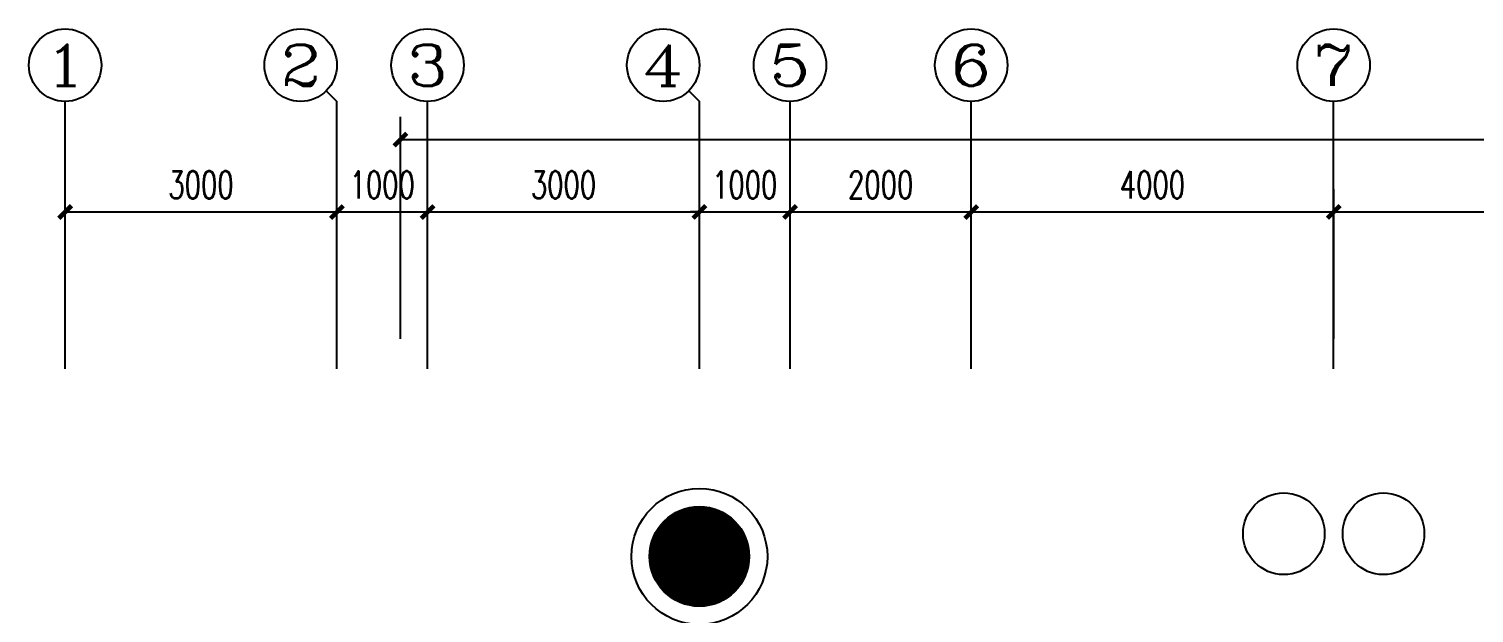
# Model space of a CAD drawing. Extents: x 190999 to 918899, y -200814 to 215286.
# Drawn here: x 206412 to 222362, y 23742 to 30186 of the extents above; entities that cross this region are included whole.
import ezdxf
from ezdxf.enums import TextEntityAlignment as Align

# ---------------------------------------------------------------- set-up
doc = ezdxf.new("R2010")
doc.units = 0
doc.header["$LTSCALE"] = 1000
doc.header["$MEASUREMENT"] = 0
doc.layers.get('Defpoints').update_dxf_attribs({"color": 1})
for name, color, linetype in [('A-外包装修', 250, 'Continuous'), ('AXIS', 3, 'Continuous'), ('AXIS_TEXT', 7, 'Continuous'), ('COLUMN', 2, 'Continuous'), ('PUB_HATCH', 250, 'Continuous')]:
    doc.layers.add(name, color=color, linetype=linetype)
doc.styles.add('_TCH_AXIS', font='COMPLEX', dxfattribs={"bigfont": 'GBCBIG'})
doc.styles.add('COMPLEX', font='COMPLEX')
doc.styles.add('DIM_FONT', font='SIMPLEX', dxfattribs={"width": 0.7, "bigfont": 'GBCBIG'})
doc.dimstyles.new('DIMN', dxfattribs={"dimtxt": 300, "dimasz": 100, "dimexe": 250, "dimexo": 300, "dimgap": 150, "dimtad": 1, "dimdec": 0, "dimzin": 0, "dimdsep": 46, "dimtxsty": 'DIM_FONT', "dimblk": 'ARCHTICK', "dimcen": 0.09, "dimclrt": 7, "dimazin": 2, "dimtfac": 1, "dimtdec": 0, "dimtix": 1, "dimtmove": 2, "dimatfit": 3, "dimfxl": 0, "dimtolj": 1, "dimtzin": 0, "dimarcsym": 0})

# ---------------------------------------------------------------- blocks, each defined once
blk = doc.blocks.new('_ArchTick')
at = {"const_width": 0.5}
blk.add_lwpolyline([(-0.7, -0.7), (0.7, 0.7)], dxfattribs=at)
blk = doc.blocks.new('*D881')
at = {"layer": 'AXIS', "color": 0, "lineweight": -2}
for p, q in [((206812, 26767), (206812, 28417)), ((209811, 26767), (209811, 28417)), ((206812, 28167), (209811, 28167))]:
    blk.add_line(p, q, dxfattribs=at)
at = {"layer": 'Defpoints', "color": 0}
for p in [(209811, 28167), (206812, 26467), (209811, 26467)]:
    blk.add_point(p, dxfattribs=at)
at = {"layer": 'AXIS', "color": 0, "lineweight": -2, "xscale": 100, "yscale": 100, "zscale": 100, "rotation": 180}
blk.add_blockref('_ArchTick', (206812, 28167), dxfattribs=at)
at = {"layer": 'AXIS', "color": 0, "lineweight": -2, "xscale": 100, "yscale": 100, "zscale": 100}
blk.add_blockref('_ArchTick', (209811, 28167), dxfattribs=at)
at = {"layer": 'AXIS', "color": 7, "insert": (208311, 28467), "char_height": 300, "attachment_point": 5, "style": 'DIM_FONT'}
blk.add_mtext('\\A1;3000', dxfattribs=at)
blk = doc.blocks.new('*D882')
at = {"layer": 'AXIS', "color": 0, "lineweight": -2}
for p, q in [((209811, 26767), (209811, 28417)), ((210812, 26767), (210812, 28417)), ((209811, 28167), (210812, 28167))]:
    blk.add_line(p, q, dxfattribs=at)
at = {"layer": 'Defpoints', "color": 0}
for p in [(210812, 28167), (209811, 26467), (210812, 26467)]:
    blk.add_point(p, dxfattribs=at)
at = {"layer": 'AXIS', "color": 0, "lineweight": -2, "xscale": 100, "yscale": 100, "zscale": 100, "rotation": 180}
blk.add_blockref('_ArchTick', (209811, 28167), dxfattribs=at)
at = {"layer": 'AXIS', "color": 0, "lineweight": -2, "xscale": 100, "yscale": 100, "zscale": 100}
blk.add_blockref('_ArchTick', (210812, 28167), dxfattribs=at)
at = {"layer": 'AXIS', "color": 7, "insert": (210311, 28467), "char_height": 300, "attachment_point": 5, "style": 'DIM_FONT'}
blk.add_mtext('\\A1;1000', dxfattribs=at)
blk = doc.blocks.new('*D883')
at = {"layer": 'AXIS', "color": 0, "lineweight": -2}
for p, q in [((210812, 26767), (210812, 28417)), ((213812, 26767), (213812, 28417)), ((210812, 28167), (213812, 28167))]:
    blk.add_line(p, q, dxfattribs=at)
at = {"layer": 'Defpoints', "color": 0}
for p in [(213812, 28167), (210812, 26467), (213812, 26467)]:
    blk.add_point(p, dxfattribs=at)
at = {"layer": 'AXIS', "color": 0, "lineweight": -2, "xscale": 100, "yscale": 100, "zscale": 100, "rotation": 180}
blk.add_blockref('_ArchTick', (210812, 28167), dxfattribs=at)
at = {"layer": 'AXIS', "color": 0, "lineweight": -2, "xscale": 100, "yscale": 100, "zscale": 100}
blk.add_blockref('_ArchTick', (213812, 28167), dxfattribs=at)
at = {"layer": 'AXIS', "color": 7, "insert": (212312, 28467), "char_height": 300, "attachment_point": 5, "style": 'DIM_FONT'}
blk.add_mtext('\\A1;3000', dxfattribs=at)
blk = doc.blocks.new('*D884')
at = {"layer": 'AXIS', "color": 0, "lineweight": -2}
for p, q in [((213812, 26767), (213812, 28417)), ((214812, 26767), (214812, 28417)), ((213812, 28167), (213712, 28167)), ((213812, 28167), (214812, 28167)), ((214812, 28167), (214912, 28167))]:
    blk.add_line(p, q, dxfattribs=at)
at = {"layer": 'Defpoints', "color": 0}
for p in [(214812, 28167), (213812, 26467), (214812, 26467)]:
    blk.add_point(p, dxfattribs=at)
at = {"layer": 'AXIS', "color": 0, "lineweight": -2, "xscale": 100, "yscale": 100, "zscale": 100}
blk.add_blockref('_ArchTick', (213812, 28167), dxfattribs=at)
at = {"layer": 'AXIS', "color": 0, "lineweight": -2, "xscale": 100, "yscale": 100, "zscale": 100, "rotation": 180}
blk.add_blockref('_ArchTick', (214812, 28167), dxfattribs=at)
at = {"layer": 'AXIS', "color": 7, "insert": (214312, 28467), "char_height": 300, "attachment_point": 5, "style": 'DIM_FONT'}
blk.add_mtext('\\A1;1000', dxfattribs=at)
blk = doc.blocks.new('*D885')
at = {"layer": 'AXIS', "color": 0, "lineweight": -2}
for p, q in [((214812, 26767), (214812, 28417)), ((216812, 26767), (216812, 28417)), ((214812, 28167), (216812, 28167))]:
    blk.add_line(p, q, dxfattribs=at)
at = {"layer": 'Defpoints', "color": 0}
for p in [(216812, 28167), (214812, 26467), (216812, 26467)]:
    blk.add_point(p, dxfattribs=at)
at = {"layer": 'AXIS', "color": 0, "lineweight": -2, "xscale": 100, "yscale": 100, "zscale": 100, "rotation": 180}
blk.add_blockref('_ArchTick', (214812, 28167), dxfattribs=at)
at = {"layer": 'AXIS', "color": 0, "lineweight": -2, "xscale": 100, "yscale": 100, "zscale": 100}
blk.add_blockref('_ArchTick', (216812, 28167), dxfattribs=at)
at = {"layer": 'AXIS', "color": 7, "insert": (215812, 28467), "char_height": 300, "attachment_point": 5, "style": 'DIM_FONT'}
blk.add_mtext('\\A1;2000', dxfattribs=at)
blk = doc.blocks.new('*D886')
at = {"layer": 'AXIS', "color": 0, "lineweight": -2}
for p, q in [((216812, 26767), (216812, 28417)), ((220812, 26767), (220812, 28417)), ((216812, 28167), (220812, 28167))]:
    blk.add_line(p, q, dxfattribs=at)
at = {"layer": 'Defpoints', "color": 0}
for p in [(220812, 28167), (216812, 26467), (220812, 26467)]:
    blk.add_point(p, dxfattribs=at)
at = {"layer": 'AXIS', "color": 0, "lineweight": -2, "xscale": 100, "yscale": 100, "zscale": 100, "rotation": 180}
blk.add_blockref('_ArchTick', (216812, 28167), dxfattribs=at)
at = {"layer": 'AXIS', "color": 0, "lineweight": -2, "xscale": 100, "yscale": 100, "zscale": 100}
blk.add_blockref('_ArchTick', (220812, 28167), dxfattribs=at)
at = {"layer": 'AXIS', "color": 7, "insert": (218812, 28467), "char_height": 300, "attachment_point": 5, "style": 'DIM_FONT'}
blk.add_mtext('\\A1;4000', dxfattribs=at)
blk = doc.blocks.new('*D887')
at = {"layer": 'AXIS', "color": 0, "lineweight": -2}
for p, q in [((220812, 26767), (220812, 28417)), ((228812, 26767), (228812, 28417)), ((220812, 28167), (228812, 28167))]:
    blk.add_line(p, q, dxfattribs=at)
at = {"layer": 'Defpoints', "color": 0}
for p in [(228812, 28167), (220812, 26467), (228812, 26467)]:
    blk.add_point(p, dxfattribs=at)
at = {"layer": 'AXIS', "color": 0, "lineweight": -2, "xscale": 100, "yscale": 100, "zscale": 100, "rotation": 180}
blk.add_blockref('_ArchTick', (220812, 28167), dxfattribs=at)
at = {"layer": 'AXIS', "color": 0, "lineweight": -2, "xscale": 100, "yscale": 100, "zscale": 100}
blk.add_blockref('_ArchTick', (228812, 28167), dxfattribs=at)
at = {"layer": 'AXIS', "color": 7, "insert": (224812, 28467), "char_height": 300, "attachment_point": 5, "style": 'DIM_FONT'}
blk.add_mtext('\\A1;8000', dxfattribs=at)
blk = doc.blocks.new('*D896')
at = {"layer": 'AXIS', "color": 0, "lineweight": -2}
for p, q in [((210512, 26767), (210512, 29217)), ((283812, 26767), (283812, 29217)), ((210512, 28967), (283812, 28967))]:
    blk.add_line(p, q, dxfattribs=at)
at = {"layer": 'Defpoints', "color": 0}
for p in [(283812, 28967), (210512, 26467), (283812, 26467)]:
    blk.add_point(p, dxfattribs=at)
at = {"layer": 'AXIS', "color": 0, "lineweight": -2, "xscale": 100, "yscale": 100, "zscale": 100, "rotation": 180}
blk.add_blockref('_ArchTick', (210512, 28967), dxfattribs=at)
at = {"layer": 'AXIS', "color": 0, "lineweight": -2, "xscale": 100, "yscale": 100, "zscale": 100}
blk.add_blockref('_ArchTick', (283812, 28967), dxfattribs=at)
at = {"layer": 'AXIS', "color": 7, "insert": (247162, 29267), "char_height": 300, "attachment_point": 5, "style": 'DIM_FONT'}
blk.add_mtext('\\A1;73300', dxfattribs=at)
blk = doc.blocks.new('_YZH')
blk.add_circle((0, 0), 0.5)
at = {"layer": 'PUB_HATCH', "const_width": 0.5}
blk.add_lwpolyline([(-0.25, 0, 1), (0.25, 0, 1)], format="xyb", close=True, dxfattribs=at)
blk = doc.blocks.new('_AXISO')
blk.add_circle((0, 0), 0.5)
at = {"layer": 'AXIS_TEXT', "style": 'COMPLEX', "width": 1.041667}
blk.add_attdef('A', text='', height=0.56, dxfattribs=at).set_placement((-0.25, -0.28), (0.25, -0.28), align=Align.FIT)

msp = doc.modelspace()

# ---------------------------------------------------------------- linework, layer by layer
at = {"layer": 'A-外包装修'}
for centre, radius in [((213811.6, 24367.4), 750), ((220261.6, 24617.4), 450), ((221361.6, 24617.4), 450)]:
    msp.add_circle(centre, radius, dxfattribs=at)
at = {"layer": 'AXIS'}
for p, q in [((206811.6, 26437.4), (206811.6, 29386.5)), ((209694, 29503.6), (209811.2, 29386.5)), ((209811.2, 26437.4), (209811.2, 29386.5)), ((210811.6, 26437.4), (210811.6, 29386.5)), ((213694.9, 29503.6), (213812.1, 29386.5)), ((213812.1, 26437.4), (213812.1, 29386.5)), ((214811.6, 26437.4), (214811.6, 29386.5)), ((216811.6, 26437.4), (216811.6, 29386.5)), ((220811.6, 26437.4), (220811.6, 29386.5))]:
    msp.add_line(p, q, dxfattribs=at)

# ---------------------------------------------------------------- block references
ref = msp.add_blockref('_AXISO', (206811.6, 29786.5), dxfattribs=dict(at, xscale=800, yscale=800, zscale=800))
ref.add_attrib('A', '1', dxfattribs={"layer": 'AXIS_TEXT', "height": 452.5, "style": '_TCH_AXIS', "width": 2.333333}).set_placement((206585.4, 29560.2), (207037.9, 29560.2), align=Align.FIT)
ref = msp.add_blockref('_AXISO', (209411.2, 29786.5), dxfattribs=dict(at, xscale=800, yscale=800, zscale=800))
ref.add_attrib('A', '2', dxfattribs={"layer": 'AXIS_TEXT', "height": 452.5, "style": '_TCH_AXIS', "width": 1.5}).set_placement((209184.9, 29560.2), (209637.5, 29560.2), align=Align.FIT)
ref = msp.add_blockref('_AXISO', (210811.6, 29786.5), dxfattribs=dict(at, xscale=800, yscale=800, zscale=800))
ref.add_attrib('A', '3', dxfattribs={"layer": 'AXIS_TEXT', "height": 452.5, "style": '_TCH_AXIS', "width": 1.5}).set_placement((210585.3, 29560.2), (211037.9, 29560.2), align=Align.FIT)
ref = msp.add_blockref('_AXISO', (213412.1, 29786.5), dxfattribs=dict(at, xscale=800, yscale=800, zscale=800))
ref.add_attrib('A', '4', dxfattribs={"layer": 'AXIS_TEXT', "height": 452.5, "style": '_TCH_AXIS', "width": 1.3125}).set_placement((213185.8, 29560.2), (213638.3, 29560.2), align=Align.FIT)
ref = msp.add_blockref('_AXISO', (214811.6, 29786.5), dxfattribs=dict(at, xscale=800, yscale=800, zscale=800))
ref.add_attrib('A', '5', dxfattribs={"layer": 'AXIS_TEXT', "height": 452.5, "style": '_TCH_AXIS', "width": 1.5}).set_placement((214585.3, 29560.2), (215037.9, 29560.2), align=Align.FIT)
ref = msp.add_blockref('_AXISO', (216811.6, 29786.5), dxfattribs=dict(at, xscale=800, yscale=800, zscale=800))
ref.add_attrib('A', '6', dxfattribs={"layer": 'AXIS_TEXT', "height": 452.5, "style": '_TCH_AXIS', "width": 1.5}).set_placement((216585.4, 29560.2), (217037.9, 29560.2), align=Align.FIT)
ref = msp.add_blockref('_AXISO', (220811.6, 29786.5), dxfattribs=dict(at, xscale=800, yscale=800, zscale=800))
ref.add_attrib('A', '7', dxfattribs={"layer": 'AXIS_TEXT', "height": 452.5, "style": '_TCH_AXIS', "width": 1.5}).set_placement((220585.4, 29560.2), (221037.9, 29560.2), align=Align.FIT)
at = {"layer": 'COLUMN', "xscale": 1099.999999996329, "yscale": 1099.999999996329, "zscale": 1099.999999996329}
msp.add_blockref('_YZH', (213811.6, 24367.4), dxfattribs=at)

# ---------------------------------------------------------------- dimensions: what is measured, and where the dimension line sits
at = {"layer": 'AXIS'}
for p1, p2, distance, picture, middle in [((210511.6, 26467.4), (283811.6, 26467.4), 2500, '*D896', (247161.6, 29267.4)), ((206811.6, 26467.4), (209811.2, 26467.4), 1700, '*D881', (208311.4, 28467.4)), ((209811.2, 26467.4), (210811.6, 26467.4), 1700, '*D882', (210311.4, 28467.4)), ((210811.6241, 26467.3754), (213812.0708, 26467.3754), 1700, '*D883', (212311.8474, 28467.3754)), ((213812.0708, 26467.3754), (214811.6241, 26467.3754), 1700, '*D884', (214311.8474, 28467.3754)), ((214811.6, 26467.4), (216811.6, 26467.4), 1700, '*D885', (215811.6, 28467.4)), ((216811.6, 26467.4), (220811.6, 26467.4), 1700, '*D886', (218811.6, 28467.4)), ((220811.6, 26467.4), (228811.6, 26467.4), 1700, '*D887', (224811.6, 28467.4))]:
    dim = msp.add_aligned_dim(p1=p1, p2=p2, distance=distance, dimstyle='DIMN', dxfattribs=at)
    dim.commit()
    dim.dimension.update_dxf_attribs({"geometry": picture, "text_midpoint": middle})

doc.saveas('drawing.dxf')
